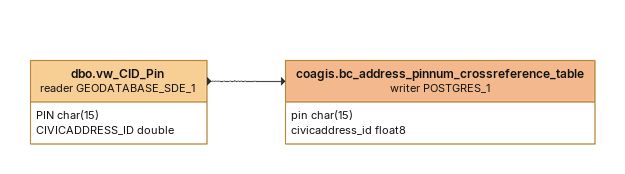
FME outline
dbo.vw_CID_Pin (reader GEODATABASE_SDE_1)
    attributes: PIN char(15), CIVICADDRESS_ID double
    -> coagis.bc_address_pinnum_crossreference_table (writer POSTGRES_1)
coagis.bc_address_pinnum_crossreference_table (writer POSTGRES_1)
    attributes: pin char(15), civicaddress_id float8
